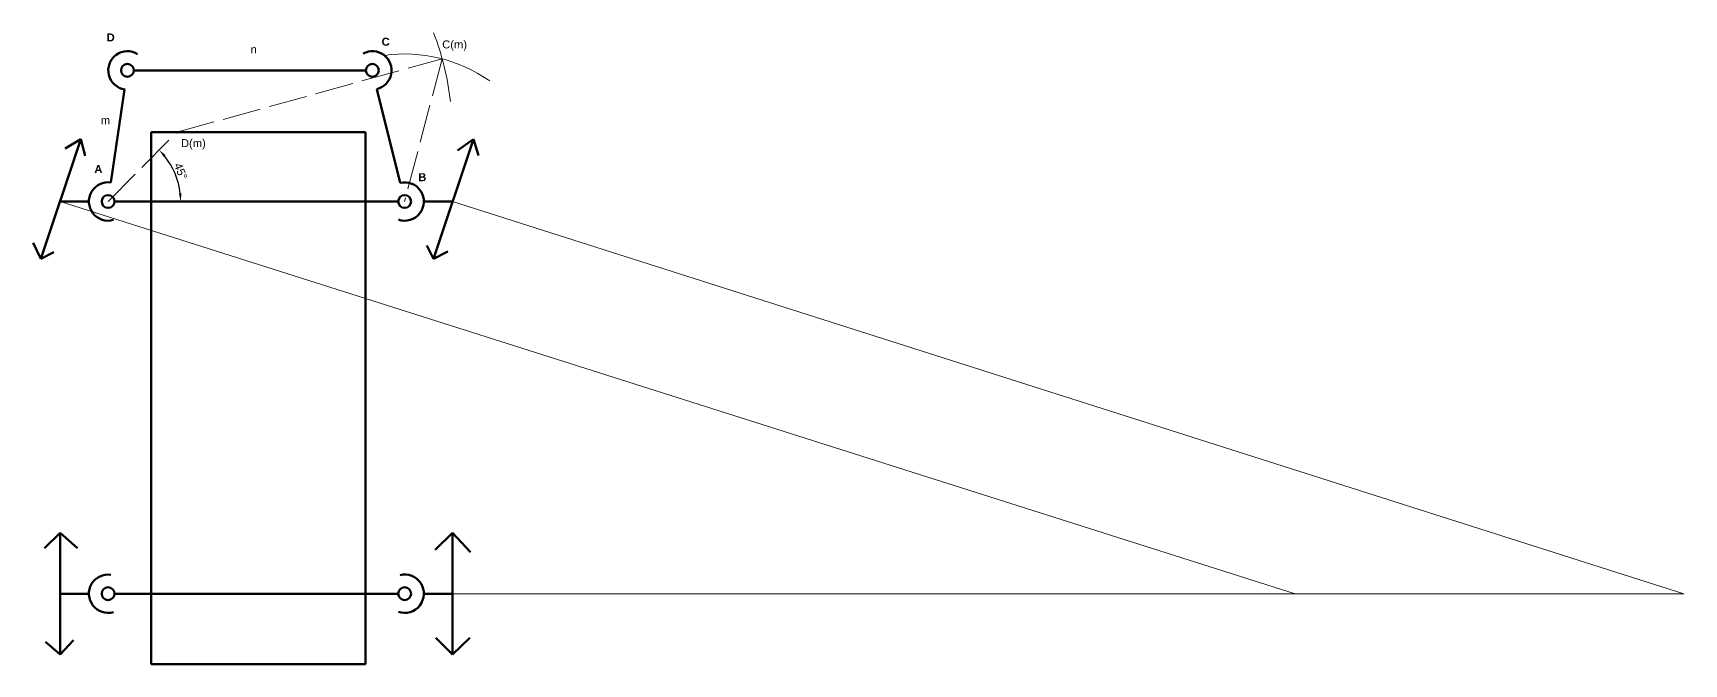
# Model space of a CAD drawing. Header units: millimetres. Extents: x 760 to 4139, y 0 to 297.
# Drawn here: x 3623 to 4139, y 24 to 221 of the extents above; entities that cross this region are included whole.
import ezdxf

# ---------------------------------------------------------------- set-up
doc = ezdxf.new("R2010")
doc.units = ezdxf.units.MM
doc.linetypes.add('ACAD_ISO02W100', pattern=[15, 12, -3])
for name, color, linetype, lineweight in [('liendam', 10, 'Continuous', 50), ('net dut', 50, 'ACAD_ISO02W100', 20), ('net manh', 193, 'Continuous', 20)]:
    doc.layers.add(name, color=color, linetype=linetype, lineweight=lineweight)
doc.styles.add('chu1', font='arial.ttf')
doc.styles.get("Standard").update_dxf_attribs({"font": 'arial.ttf'})
doc.dimstyles.new('ISO-25', dxfattribs={"dimtxt": 2.5, "dimasz": 2.5, "dimexe": 1.25, "dimexo": 0.625, "dimtad": 1, "dimtoh": 1, "dimdec": 1, "dimtxsty": 'Standard', "dimcen": 2.5, "dimclrd": 256, "dimclre": 256, "dimclrt": 256, "dimadec": 0, "dimazin": 0, "dimtfac": 1, "dimtdec": 1, "dimtmove": 0, "dimatfit": 3, "dimfxl": 1, "dimarcsym": 0})

# ---------------------------------------------------------------- blocks, each defined once
blk = doc.blocks.new('*D93')
at = {"layer": 'Defpoints', "lineweight": -2, "transparency": 16777216}
blk.add_arc((3646.45, 168.34), 22.66, 6.3232, 38.9817, dxfattribs=at)
at = {"layer": 'Defpoints', "color": 0, "transparency": 16777216}
for p in [(3667.9, 190.02), (3668.33, 174.24), (3646.45, 168.34), (3648.45, 168.34), (3737.06, 168.34)]:
    blk.add_point(p, dxfattribs=at)
at = {"layer": 'Defpoints', "transparency": 16777216}
for points in [[(3663.76, 182.32), (3664.37, 182.88), (3662.39, 184.45)], [(3669.39, 170.86), (3668.56, 170.81), (3669.11, 168.34)]]:
    blk.add_solid(points, dxfattribs=at)
at = {"layer": 'Defpoints', "transparency": 16777216, "insert": (3669.11, 177.8), "char_height": 2.5, "attachment_point": 5, "rotation": 292.6524}
blk.add_mtext('45°', dxfattribs=at)

msp = doc.modelspace()

# ---------------------------------------------------------------- linework, layer by layer
at = {"layer": 'liendam'}
for p, q in [((3654.49, 209.34), (3726.99, 209.34)), ((3654.49, 209.34), (3726.99, 209.34)), ((3651.61, 203.41), (3647.32, 174.28)), ((3730.42, 203.52), (3737.63, 174.17)), ((3625.47, 150.37), (3637.92, 187.87)), ((3637.92, 187.87), (3633.06, 184.94)), ((3637.92, 187.87), (3639.23, 182.6)), ((3659.92, 190.02), (3659.92, 23.72)), ((3659.92, 190.02), (3726.79, 190.02)), ((3726.79, 186.37), (3726.79, 190.02)), ((3726.79, 186.37), (3726.79, 23.72)), ((3726.79, 186.37), (3726.79, 186.37)), ((3748.09, 150.37), (3760.55, 187.87)), ((3760.55, 187.87), (3755.62, 184.34)), ((3760.55, 187.87), (3762.18, 182.68)), ((3631.44, 168.34), (3640.45, 168.34)), ((3648.45, 168.34), (3737.06, 168.34)), ((3648.45, 168.34), (3737.06, 168.34)), ((3745.06, 168.34), (3754.06, 168.34)), ((3625.47, 150.37), (3622.99, 155.39)), ((3625.47, 150.37), (3629.45, 152.55)), ((3748.09, 150.37), (3746.03, 154.6)), ((3748.09, 150.37), (3752.59, 152.74)), ((3631.44, 64.75), (3626.61, 59.93)), ((3631.44, 26.66), (3631.44, 64.75)), ((3631.44, 64.75), (3636.88, 59.93)), ((3754.06, 64.75), (3748.61, 59.43)), ((3754.06, 26.66), (3754.06, 64.75)), ((3754.06, 64.75), (3759.63, 58.68)), ((3640.45, 45.71), (3631.44, 45.71)), ((3648.45, 45.71), (3737.06, 45.71)), ((3745.06, 45.71), (3754.06, 45.71)), ((3631.44, 26.66), (3635.63, 31.15)), ((3754.06, 26.66), (3748.86, 31.9)), ((3754.06, 26.66), (3759.38, 31.9)), ((3631.44, 26.66), (3626.86, 30.65)), ((3631.44, 29.22), (3631.44, 29.22)), ((3659.92, 23.72), (3726.79, 23.72))]:
    msp.add_line(p, q, dxfattribs=at)
for centre in [(3652.49, 209.34), (3728.99, 209.34), (3646.45, 168.34), (3739.06, 168.34), (3646.45, 45.71), (3739.06, 45.71)]:
    msp.add_circle(centre, 2, dxfattribs=at)
for centre, start, end in [((3652.49, 209.34), 58.0437, 261.6205), ((3728.99, 209.34), 283.7934, 118.2176), ((3646.45, 168.34), 81.6205, 285.7211), ((3739.06, 168.34), 251.0807, 103.7934), ((3646.45, 45.71), 81.6205, 285.7211), ((3739.06, 45.71), 251.0807, 103.7934)]:
    msp.add_arc(centre, 6, start, end, dxfattribs=at)
at = {"layer": 'net dut'}
for p, q in [((3667.9, 190.02), (3750.8, 212.96)), ((3750.8, 212.96), (3739.06, 168.34)), ((3646.45, 168.34), (3667.9, 190.02))]:
    msp.add_line(p, q, dxfattribs=at)
at = {"layer": 'net manh'}
for p, q in [((3631.44, 168.34), (4017.18, 45.71)), ((3754.06, 168.34), (4138.68, 45.71)), ((3754.06, 45.71), (4138.68, 45.71))]:
    msp.add_line(p, q, dxfattribs=at)
for centre, radius, start, end in [((3667.9, 190.02), 86.01, 6.4239, 21.1369), ((3739.06, 168.34), 46.13, 54.7802, 97.8844)]:
    msp.add_arc(centre, radius, start, end, dxfattribs=at)

# ---------------------------------------------------------------- texts
at = {"char_height": 2.5, "attachment_point": 1, "style": 'chu1'}
for s, insert in [('\\pxqc;{\\fArial|b1|i0|c0|p34;\\C0;D}', (3645.55, 220.89)), ('\\pxqc;{\\fArial|b1|i0|c0|p34;\\C0;C}', (3731.45, 219.55)), ('\\pxqc;{\\fArial|b1|i0|c0|p34;\\C0;B}', (3742.9, 177.19))]:
    msp.add_mtext_dynamic_manual_height_columns(s, width=3.3797, gutter_width=12.5, heights=[0], dxfattribs=dict(at, insert=insert))
at = {"layer": 'liendam', "char_height": 2.5, "attachment_point": 1, "style": 'chu1'}
for s, width, heights, insert in [('\\pxqc;{\\C0;\\c16777215;n}', 8.4564, [0], (3687.7, 217.16)), ('{\\C0;\\c16777215;C(m)}', 7.3584, [0], (3750.8, 218.71)), ('{\\C0;\\c16777215;m}', 9.5101, [0], (3644.15, 195.01)), ('{\\C0;\\c16777215;D(m)}', 5.8848, [5.65], (3669.2, 187.84))]:
    msp.add_mtext_dynamic_manual_height_columns(s, width=width, gutter_width=12.5, heights=heights, dxfattribs=dict(at, insert=insert))
at = {"layer": 'net dut', "insert": (3640.39, 179.73), "char_height": 2.5, "attachment_point": 1, "style": 'chu1'}
msp.add_mtext_dynamic_manual_height_columns('\\pxr0.27418,qc;{\\fArial|b1|i0|c0|p34;\\C0;\\c16777215;A}', width=6.6938, gutter_width=12.5, heights=[0], dxfattribs=at)

# ---------------------------------------------------------------- dimensions: what is measured, and where the dimension line sits
at = {"layer": 'Defpoints'}
dim = msp.add_angular_dim_2l(base=(3668.33, 174.24), line1=((3648.45, 168.34), (3737.06, 168.34)), line2=((3646.45, 168.34), (3667.9, 190.02)), dimstyle='ISO-25', dxfattribs=at)
dim.commit()
dim.dimension.update_dxf_attribs({"geometry": '*D93', "text_midpoint": (3669.11, 177.8)})

doc.saveas('drawing.dxf')
